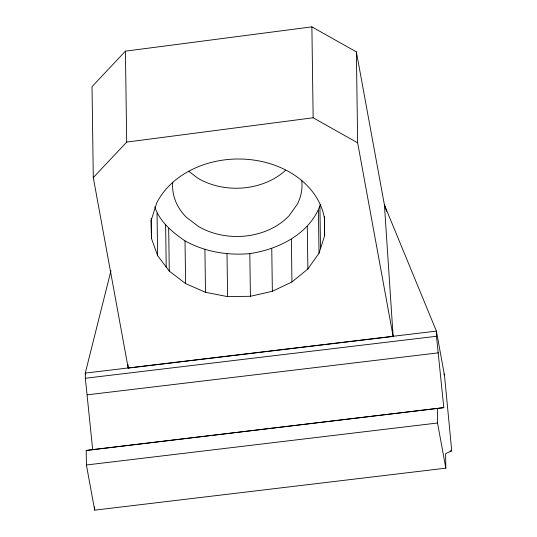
<?xml version="1.0" encoding="UTF-8"?>
<svg xmlns="http://www.w3.org/2000/svg" width="537" height="537" viewBox="0 0 537 537"><rect width="100%" height="100%" fill="white"/><g stroke="black" fill="none" stroke-linecap="round" stroke-linejoin="round"><path stroke-width="0.81" d="M110.951 270.749L85.276 373.094L85.349 378.249L92.686 449.623L86.209 450.476L86.41 464.988L94.687 510.15L445.817 468.163L445.609 453.658L451.724 450.805L444.522 375.544L436.406 331.107L384.432 204.959L356.38 51.894L311.883 26.85L125.423 51.156L92.022 86.652L93.29 177.579L128.209 368.107L393.131 336.437L384.432 204.959L386.653 211.276M154.79 206.819C159.637 221.774 172.565 232.293 185.017 240.925C204.805 251.732 227.453 255.693 249.812 253.605C278.77 249.376 310.185 233.676 320.401 204.516M324.643 235.709L324.355 217.693A87.356 69.025 -0.8 0 0 248.195 159.429A87.356 69.025 -0.8 0 0 156.777 202.858L151.159 220.351L151.447 238.368L157.63 255.679L169.283 271.104L185.614 283.596L205.503 292.303L227.607 296.632L250.41 296.283L272.36 291.282L291.96 281.965L307.876 268.983L319.025 253.202L324.643 235.709L324.375 216.512M93.29 177.579L126.698 142.083L313.152 117.778L357.649 142.822L393.131 336.437M86.209 450.476L443.81 407.637L436.474 336.269L436.406 331.107L85.276 373.094L85.578 374.739M85.349 378.249L436.474 336.269M87.336 394.823L438.461 352.836M92.686 449.623L443.81 407.637M86.41 464.988L437.541 423.002L437.333 408.496M450.06 450.999L451.724 450.805M189.051 171.504L197.898 178.271A64.715 51.136 -0.8 0 0 285.691 170.189M443.965 373.967L444.522 375.544M437.541 423.002L445.817 468.163M127.981 364.589L128.209 368.107M356.38 51.894L357.649 142.822M319.911 206.033L320.508 248.597M318.428 210.524L319.025 253.202M311.883 26.85L313.152 117.778M307.278 226.305L307.876 268.983M291.363 239.294L291.96 281.965M271.762 248.604L272.36 291.282M249.812 253.605L250.41 296.283M227.01 253.954L227.607 296.632M204.912 249.631L205.503 292.303M185.017 240.925L185.614 283.596M168.685 228.433L169.283 271.104M165.618 224.479L166.215 267.043M157.039 213.115L157.63 255.679M151.166 218.337L151.447 238.368M125.423 51.156L126.698 142.083M94.646 506.928L94.687 510.15M301.727 180.284A64.715 51.136 -0.8 0 1 297.404 204.114L289.141 215.693A64.715 51.136 -0.8 0 1 198.569 226.52L186.473 217.378A64.715 51.136 -0.8 0 1 172.746 182.265"/></g></svg>
